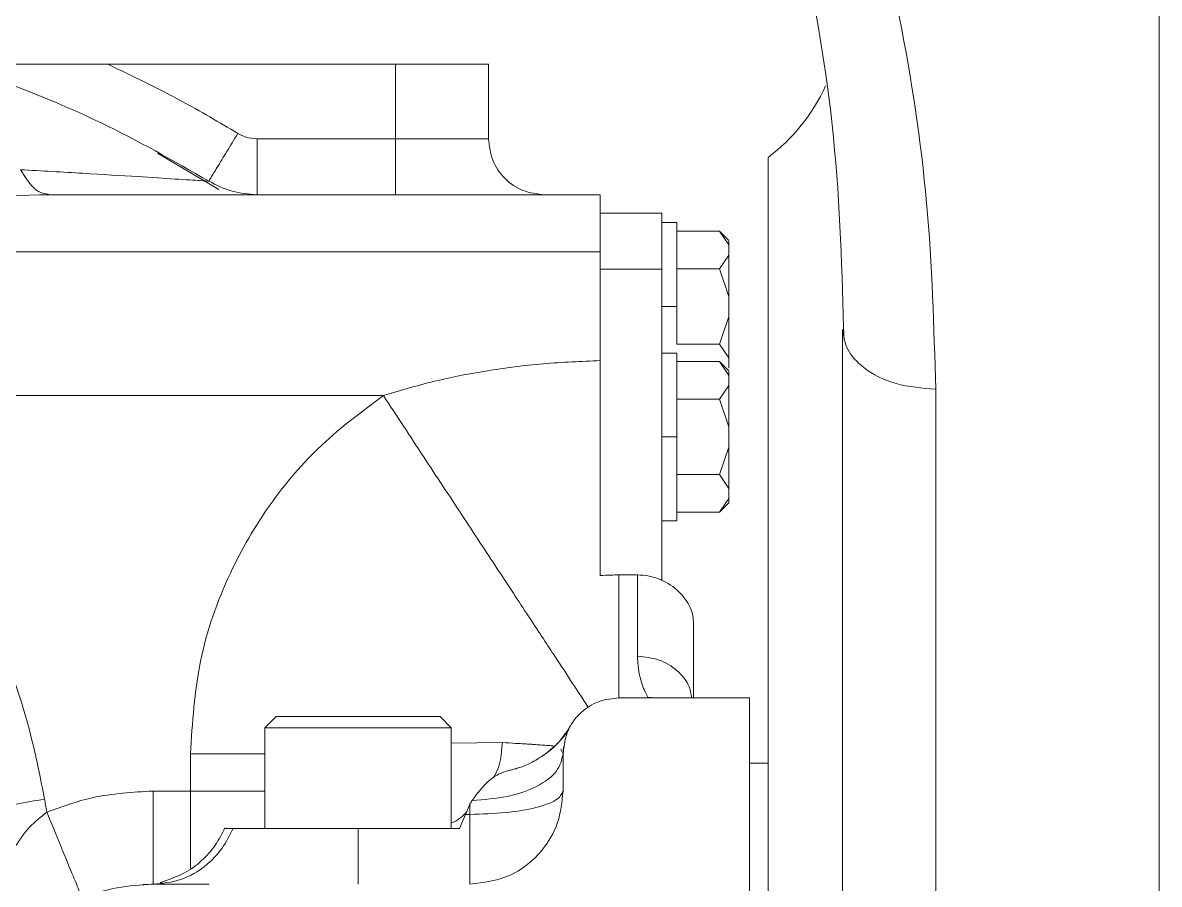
# Model space of a CAD drawing. Header units: millimetres. Extents: x 169 to 14583, y -399 to 10804.
# Drawn here: x 7146.3 to 7207.3, y 5519.5 to 5565.7 of the extents above; entities that cross this region are included whole.
import ezdxf

# ---------------------------------------------------------------- set-up
doc = ezdxf.new("R2010")
doc.units = ezdxf.units.MM
doc.header["$LTSCALE"] = 35

msp = doc.modelspace()

# ---------------------------------------------------------------- linework, layer by layer
at = {"color": 7, "linetype": 'Continuous', "lineweight": 18}
for p, q in [((7207.279, 5606.024), (7207.279, 5458.696)), ((7166.279, 5563.477), (7150.846, 5563.477)), ((7166.279, 5563.477), (7166.279, 5559.477)), ((7171.279, 5563.477), (7171.279, 5559.477)), ((7166.279, 5559.477), (7158.859, 5559.477)), ((7153.506, 5558.696), (7156.803, 5556.76)), ((7147.184, 5556.46), (7142.377, 5556.311)), ((7147.729, 5556.477), (7147.184, 5556.46)), ((7147.729, 5556.477), (7177.279, 5556.477)), ((7177.279, 5555.477), (7180.579, 5555.477)), ((7180.579, 5555.477), (7180.579, 5552.477)), ((7181.379, 5554.977), (7180.579, 5554.977)), ((7181.379, 5554.519), (7183.679, 5554.519)), ((7184.179, 5554.019), (7183.676, 5554.522)), ((7183.679, 5554.519), (7184.179, 5553.778)), ((7177.279, 5552.477), (7177.279, 5553.619)), ((7184.179, 5553.778), (7184.179, 5553.991)), ((7184.179, 5553.778), (7184.179, 5553.238)), ((7177.279, 5553.405), (7121.279, 5553.405)), ((7184.179, 5553.238), (7183.679, 5552.498)), ((7177.279, 5552.477), (7180.579, 5552.477)), ((7177.279, 5550.137), (7177.279, 5552.477)), ((7180.579, 5552.477), (7180.579, 5545.539)), ((7181.379, 5552.498), (7183.679, 5552.498)), ((7183.679, 5552.498), (7184.179, 5551.017)), ((7184.179, 5551.017), (7184.179, 5549.937)), ((7180.579, 5550.477), (7181.379, 5550.477)), ((7184.179, 5549.937), (7183.679, 5548.456)), ((7190.279, 5549.238), (7190.279, 5499.389)), ((7181.379, 5547.977), (7180.579, 5547.977)), ((7181.379, 5548.456), (7183.679, 5548.456)), ((7183.679, 5548.456), (7184.179, 5547.716)), ((7181.379, 5547.519), (7183.679, 5547.519)), ((7184.179, 5547.019), (7183.676, 5547.522)), ((7183.679, 5547.519), (7184.179, 5546.778)), ((7184.179, 5547.716), (7184.179, 5547.176)), ((7184.179, 5546.778), (7184.179, 5546.991)), ((7184.179, 5546.778), (7184.179, 5546.238)), ((7184.179, 5546.238), (7183.679, 5545.498)), ((7165.639, 5545.693), (7121.279, 5545.693)), ((7195.279, 5546.037), (7195.279, 5496.187)), ((7181.379, 5545.498), (7183.679, 5545.498)), ((7183.679, 5545.498), (7184.179, 5544.017)), ((7184.179, 5544.017), (7184.179, 5542.937)), ((7180.579, 5543.652), (7180.579, 5543.302)), ((7180.579, 5543.477), (7181.379, 5543.477)), ((7184.179, 5542.937), (7183.679, 5541.456)), ((7180.579, 5541.416), (7180.579, 5535.756)), ((7181.379, 5541.456), (7183.679, 5541.456)), ((7183.679, 5541.456), (7184.179, 5540.716)), ((7184.179, 5540.716), (7184.179, 5540.176)), ((7184.179, 5540.176), (7183.679, 5539.436)), ((7183.679, 5539.436), (7181.379, 5539.436)), ((7183.676, 5539.433), (7184.179, 5539.936)), ((7180.579, 5538.977), (7181.379, 5538.977)), ((7179.279, 5536.072), (7178.279, 5536.072)), ((7185.279, 5529.477), (7178.279, 5529.477)), ((7179.85, 5529.488), (7179.832, 5529.522)), ((7179.832, 5529.522), (7180.172, 5529.477)), ((7179.856, 5529.477), (7179.85, 5529.488)), ((7185.279, 5479.477), (7185.279, 5529.477)), ((7159.879, 5528.477), (7159.279, 5527.877)), ((7169.279, 5527.877), (7168.678, 5528.477)), ((7175.528, 5527.674), (7175.523, 5527.672)), ((7175.523, 5527.672), (7175.523, 5527.672)), ((7172.02, 5527.078), (7169.279, 5527.039)), ((7175.282, 5526.493), (7175.157, 5526.729)), ((7175.291, 5526.667), (7175.302, 5526.852)), ((7155.279, 5526.477), (7155.279, 5524.477)), ((7175.279, 5524.477), (7175.279, 5526.477)), ((7186.279, 5525.977), (7185.279, 5525.977)), ((7155.279, 5524.477), (7153.279, 5524.477)), ((7170.279, 5523.768), (7170.051, 5523.227)), ((7170.279, 5523.227), (7170.279, 5523.768)), ((7169.727, 5522.477), (7170.051, 5523.227)), ((7169.727, 5522.477), (7170.051, 5523.227)), ((7170.051, 5523.227), (7170.279, 5523.227)), ((7157.119, 5522.477), (7157.57, 5522.477)), ((7164.279, 5522.477), (7169.727, 5522.477)), ((7156.279, 5519.477), (7153.279, 5519.477))]:
    msp.add_line(p, q, dxfattribs=at)
at = {"color": 7, "linetype": 'Continuous', "lineweight": 18, "flags": 128}
for points in [[(7159.279, 5527.877), (7159.279, 5524.853), (7159.279, 5522.477)], [(7169.279, 5522.477), (7169.279, 5525.501), (7169.279, 5527.877)]]:
    msp.add_lwpolyline(points, dxfattribs=at)
at = {"color": 7, "linetype": 'Continuous', "lineweight": 18}
msp.add_arc((7180.279, 5566.477), 10, 306.8699, 335.38795, dxfattribs=at)
for points, knots in [([(7180.893, 5591.438), (7182.361, 5587.978), (7185.297, 5581.061), (7188.188, 5570.374), (7190.05, 5559.559), (7190.256, 5552.297), (7190.359, 5548.666)], [0, 0, 0, 0, 0.250104, 0.500133, 0.750096, 1, 1, 1, 1]), ([(7185.328, 5590.527), (7186.491, 5587.852), (7188.816, 5582.503), (7191.455, 5574.284), (7193.561, 5565.466), (7194.996, 5556.035), (7195.185, 5549.373), (7195.279, 5546.037)], [0, 0, 0, 0, 0.186495, 0.37289, 0.55935, 0.779388, 1, 1, 1, 1]), ([(7150.846, 5563.477), (7149.617, 5563.477), (7147.537, 5563.478), (7144.987, 5563.476), (7143.489, 5563.48), (7142.911, 5563.475), (7142.755, 5563.476), (7142.74, 5563.477), (7142.732, 5563.477)], [0, 0, 0, 0, 0.403493, 0.682397, 0.873946, 0.941875, 0.972499, 1, 1, 1, 1]), ([(7142.732, 5563.477), (7145.353, 5562.507), (7150.034, 5560.774), (7154.362, 5558.293), (7156.267, 5557.201)], [0, 0, 0, 0, 0.55994, 1, 1, 1, 1]), ([(7150.846, 5563.477), (7152.177, 5562.837), (7154.552, 5561.694), (7156.823, 5560.356), (7157.822, 5559.767)], [0, 0, 0, 0, 0.559953, 1, 1, 1, 1]), ([(7171.279, 5563.477), (7171.184, 5563.477), (7170.996, 5563.477), (7169.657, 5563.477), (7168.009, 5563.477), (7166.855, 5563.477), (7166.279, 5563.477)], [0, 0, 0, 0, 0.279619, 0.559238, 0.779619, 1, 1, 1, 1]), ([(7158.859, 5559.477), (7158.654, 5559.493), (7158.288, 5559.522), (7157.964, 5559.692), (7157.822, 5559.767)], [0, 0, 0, 0, 0.559644, 1, 1, 1, 1]), ([(7158.859, 5559.477), (7158.859, 5559.084), (7158.859, 5558.298), (7158.859, 5557.306), (7158.859, 5556.612), (7158.859, 5556.522), (7158.859, 5556.477)], [0, 0, 0, 0, 0.2499998, 0.5, 0.7500002, 1, 1, 1, 1]), ([(7186.279, 5479.948), (7186.279, 5482.72), (7186.279, 5488.263), (7186.279, 5496.933), (7186.279, 5505.628), (7186.279, 5514.198), (7186.279, 5522.448), (7186.279, 5530.202), (7186.279, 5537.291), (7186.279, 5543.564), (7186.279, 5548.882), (7186.279, 5553.139), (7186.279, 5556.21), (7186.279, 5558.132), (7186.279, 5558.35), (7186.279, 5558.457)], [0, 0, 0, 0, 0.077116, 0.154232, 0.231348, 0.308464, 0.38558, 0.462696, 0.539812, 0.616928, 0.694044, 0.77116, 0.848276, 0.925392, 1, 1, 1, 1]), ([(7146.166, 5557.815), (7146.429, 5557.391), (7146.897, 5556.632), (7147.475, 5556.525), (7147.729, 5556.477)], [0, 0, 0, 0, 0.56, 1, 1, 1, 1]), ([(7156.267, 5557.201), (7156.171, 5557.207), (7155.977, 5557.22), (7154.534, 5557.313), (7152.384, 5557.449), (7149.553, 5557.623), (7147.303, 5557.751), (7146.166, 5557.815)], [0, 0, 0, 0, 0.179565, 0.361747, 0.547735, 0.771646, 1, 1, 1, 1]), ([(7177.279, 5553.619), (7177.279, 5554.072), (7177.279, 5554.977), (7177.279, 5556.16), (7177.279, 5556.357), (7177.279, 5556.477)], [0, 0, 0, 0, 0.280754, 0.561509, 1, 1, 1, 1]), ([(7181.379, 5554.977), (7181.379, 5554.909), (7181.379, 5554.773), (7181.379, 5553.734), (7181.379, 5552.246), (7181.379, 5551.067), (7181.379, 5550.477)], [0, 0, 0, 0, 0.2500039, 0.499995, 0.749921, 1, 1, 1, 1]), ([(7184.179, 5551.017), (7184.179, 5551.498), (7184.179, 5552.358), (7184.179, 5552.969), (7184.179, 5553.238)], [0, 0, 0, 0, 0.559322, 1, 1, 1, 1]), ([(7181.379, 5550.477), (7181.379, 5549.866), (7181.379, 5549.131), (7181.379, 5548.554), (7181.379, 5548.456)], [0, 0, 0, 0, 0.830989, 1, 1, 1, 1]), ([(7177.279, 5547.574), (7177.279, 5548.056), (7177.279, 5548.917), (7177.279, 5549.764), (7177.279, 5550.137)], [0, 0, 0, 0, 0.559979, 1, 1, 1, 1]), ([(7184.179, 5547.716), (7184.179, 5548.068), (7184.179, 5548.698), (7184.179, 5549.558), (7184.179, 5549.937)], [0, 0, 0, 0, 0.559322, 1, 1, 1, 1]), ([(7195.279, 5546.037), (7194.545, 5546.097), (7193.078, 5546.218), (7191.434, 5547.075), (7190.453, 5548.131), (7190.337, 5548.869), (7190.279, 5549.238)], [0, 0, 0, 0, 0.279619, 0.559238, 0.779619, 1, 1, 1, 1]), ([(7181.379, 5547.977), (7181.379, 5547.909), (7181.379, 5547.773), (7181.379, 5546.734), (7181.379, 5545.246), (7181.379, 5544.067), (7181.379, 5543.477)], [0, 0, 0, 0, 0.250004, 0.499995, 0.749921, 1, 1, 1, 1]), ([(7177.279, 5547.574), (7176.26, 5547.533), (7174.199, 5547.45), (7171.293, 5547.064), (7168.416, 5546.527), (7166.612, 5545.985), (7165.639, 5545.693)], [0, 0, 0, 0, 0.258495, 0.522651, 0.742724, 1, 1, 1, 1]), ([(7177.279, 5536.046), (7177.279, 5536.874), (7177.279, 5538.529), (7177.279, 5541.381), (7177.279, 5544.405), (7177.279, 5546.518), (7177.279, 5547.574)], [0, 0, 0, 0, 0.25048, 0.500712, 0.750414, 1, 1, 1, 1]), ([(7184.179, 5544.017), (7184.179, 5544.498), (7184.179, 5545.358), (7184.179, 5545.969), (7184.179, 5546.238)], [0, 0, 0, 0, 0.559322, 1, 1, 1, 1]), ([(7165.639, 5545.693), (7164.5, 5544.851), (7162.22, 5543.167), (7159.454, 5539.903), (7157.185, 5536.013), (7155.6, 5531.479), (7155.386, 5528.144), (7155.279, 5526.477)], [0, 0, 0, 0, 0.186708, 0.373429, 0.560133, 0.780071, 1, 1, 1, 1]), ([(7180.579, 5545.539), (7180.579, 5545.169), (7180.579, 5544.509), (7180.579, 5543.793), (7180.579, 5543.477)], [0, 0, 0, 0, 0.559721, 1, 1, 1, 1]), ([(7180.579, 5543.477), (7180.579, 5543.075), (7180.579, 5542.358), (7180.579, 5541.704), (7180.579, 5541.416)], [0, 0, 0, 0, 0.5597207, 1, 1, 1, 1]), ([(7181.379, 5543.477), (7181.379, 5542.887), (7181.379, 5541.708), (7181.379, 5540.22), (7181.379, 5539.181), (7181.379, 5539.045), (7181.379, 5538.977)], [0, 0, 0, 0, 0.2502435, 0.5000205, 0.7500167, 1, 1, 1, 1]), ([(7147.451, 5524.048), (7147.242, 5525.104), (7146.869, 5526.996), (7146.163, 5529.453), (7145.553, 5531.186), (7145.036, 5532.471), (7144.48, 5533.725), (7143.658, 5535.366), (7142.584, 5537.105), (7141.296, 5538.794), (7140.032, 5540.123), (7138.663, 5541.227), (7137.366, 5542.04), (7136.441, 5542.402), (7136.012, 5542.57)], [0, 0, 0, 0, 0.142254, 0.254715, 0.337333, 0.385021, 0.437722, 0.518446, 0.627482, 0.70711, 0.798912, 0.868938, 0.939264, 1, 1, 1, 1]), ([(7184.179, 5540.716), (7184.179, 5541.068), (7184.179, 5541.698), (7184.179, 5542.558), (7184.179, 5542.937)], [0, 0, 0, 0, 0.559322, 1, 1, 1, 1]), ([(7184.179, 5540.176), (7184.179, 5540.016), (7184.179, 5539.856), (7184.179, 5539.936), (7184.179, 5539.936)], [0, 0, 0, 0, 0.999637, 1, 1, 1, 1]), ([(7177.279, 5536.046), (7177.465, 5536.054), (7177.798, 5536.07), (7178.132, 5536.072), (7178.279, 5536.072)], [0, 0, 0, 0, 0.559673, 1, 1, 1, 1]), ([(7178.279, 5536.072), (7178.279, 5535.094), (7178.279, 5533.136), (7178.279, 5531.084), (7178.279, 5529.729), (7178.279, 5529.561), (7178.279, 5529.477)], [0, 0, 0, 0, 0.25, 0.5, 0.75, 1, 1, 1, 1]), ([(7182.279, 5533.558), (7182.268, 5533.699), (7182.246, 5533.987), (7182.009, 5534.587), (7181.449, 5535.308), (7180.601, 5535.824), (7179.848, 5536.042), (7179.464, 5536.062), (7179.279, 5536.072)], [0, 0, 0, 0, 0.12163, 0.247743, 0.503773, 0.757791, 0.882887, 1, 1, 1, 1]), ([(7182.279, 5533.558), (7182.279, 5532.575), (7182.279, 5530.994), (7182.279, 5529.865), (7182.279, 5529.438)], [0, 0, 0, 0, 0.6216587, 1, 1, 1, 1]), ([(7179.279, 5531.71), (7179.281, 5531.599), (7179.292, 5530.981), (7179.553, 5530.003), (7179.733, 5529.692), (7179.832, 5529.522)], [0, 0, 0, 0, 0.090501, 0.503523, 1, 1, 1, 1]), ([(7182.173, 5529.515), (7182.144, 5529.702), (7182.061, 5530.235), (7181.441, 5530.971), (7180.46, 5531.59), (7179.672, 5531.67), (7179.279, 5531.71)], [0, 0, 0, 0, 0.152242, 0.434828, 0.717414, 1, 1, 1, 1]), ([(7175.279, 5526.477), (7175.335, 5526.917), (7175.448, 5527.798), (7176.252, 5528.784), (7177.241, 5529.372), (7177.933, 5529.442), (7178.279, 5529.477)], [0, 0, 0, 0, 0.279619, 0.559238, 0.779618, 1, 1, 1, 1]), ([(7159.879, 5528.477), (7159.945, 5528.477), (7160.078, 5528.477), (7161.095, 5528.477), (7162.55, 5528.477), (7164.279, 5528.477), (7166.008, 5528.477), (7167.463, 5528.477), (7168.479, 5528.477), (7168.612, 5528.477), (7168.678, 5528.477)], [0, 0, 0, 0, 0.125126, 0.250014, 0.375014, 0.500008, 0.625008, 0.750001, 0.874962, 1, 1, 1, 1]), ([(7159.279, 5527.877), (7159.354, 5527.877), (7159.504, 5527.877), (7160.66, 5527.877), (7162.313, 5527.877), (7164.279, 5527.877), (7166.244, 5527.877), (7167.897, 5527.877), (7169.053, 5527.877), (7169.203, 5527.877), (7169.279, 5527.877)], [0, 0, 0, 0, 0.125, 0.25, 0.375, 0.5, 0.625, 0.75, 0.875, 1, 1, 1, 1]), ([(7175.681, 5527.977), (7175.484, 5527.674), (7175.119, 5527.11), (7174.595, 5526.691), (7174.353, 5526.497)], [0, 0, 0, 0, 0.538062, 1, 1, 1, 1]), ([(7175.517, 5527.668), (7175.489, 5527.627), (7175.434, 5527.549), (7175.168, 5527.219), (7174.734, 5526.762), (7174.308, 5526.456), (7174.104, 5526.308)], [0, 0, 0, 0, 0.273192, 0.53142, 0.774801, 1, 1, 1, 1]), ([(7171.535, 5525.182), (7171.57, 5525.238), (7171.908, 5525.769), (7171.967, 5526.46), (7172.02, 5527.078)], [0, 0, 0, 0, 0.104629, 1, 1, 1, 1]), ([(7174.803, 5526.894), (7174.705, 5526.903), (7174.542, 5526.916), (7174.152, 5526.946), (7173.83, 5526.97), (7173.519, 5526.99), (7173.171, 5527.012), (7172.691, 5527.041), (7172.264, 5527.065), (7172.02, 5527.078)], [0, 0, 0, 0, 0.214387, 0.358138, 0.486369, 0.581362, 0.675161, 0.814708, 1, 1, 1, 1]), ([(7159.279, 5526.477), (7158.91, 5526.477), (7157.601, 5526.477), (7156.25, 5526.477), (7155.279, 5526.477)], [0, 0, 0, 0, 0.281487, 1, 1, 1, 1]), ([(7174.099, 5526.317), (7173.842, 5526.157), (7173.296, 5525.817), (7172.672, 5525.66), (7172.341, 5525.576)], [0, 0, 0, 0, 0.470095, 1, 1, 1, 1]), ([(7170.398, 5523.978), (7170.674, 5524.344), (7171.131, 5524.951), (7171.835, 5525.421), (7172.17, 5525.524), (7172.341, 5525.576)], [0, 0, 0, 0, 0.425839, 0.707594, 1, 1, 1, 1]), ([(7173, 5525.758), (7172.925, 5525.732), (7172.791, 5525.686), (7172.548, 5525.621), (7172.396, 5525.588), (7172.341, 5525.576)], [0, 0, 0, 0, 0.452256, 0.801953, 1, 1, 1, 1]), ([(7153.279, 5524.477), (7152.182, 5524.416), (7150.224, 5524.307), (7148.382, 5523.642), (7147.572, 5523.349)], [0, 0, 0, 0, 0.559815, 1, 1, 1, 1]), ([(7155.279, 5524.477), (7155.279, 5523.828), (7155.279, 5522.531), (7155.279, 5521.029), (7155.279, 5520.508), (7155.279, 5520.318)], [0, 0, 0, 0, 0.3882859, 0.7765718, 1, 1, 1, 1]), ([(7159.279, 5524.477), (7159.176, 5524.477), (7157.886, 5524.477), (7156.528, 5524.477), (7155.279, 5524.477)], [0, 0, 0, 0, 0.079827, 1, 1, 1, 1]), ([(7170.279, 5519.477), (7171.012, 5519.571), (7172.48, 5519.76), (7174.123, 5521.099), (7175.104, 5522.747), (7175.22, 5523.9), (7175.279, 5524.477)], [0, 0, 0, 0, 0.279619, 0.559238, 0.779619, 1, 1, 1, 1]), ([(7147.451, 5524.048), (7146.935, 5523.956), (7145.877, 5523.768), (7144.447, 5523.513), (7143.303, 5523.309), (7142.915, 5523.24), (7142.727, 5523.206)], [0, 0, 0, 0, 0.244189, 0.501041, 0.757331, 1, 1, 1, 1]), ([(7147.572, 5523.349), (7147.549, 5523.48), (7147.51, 5523.713), (7147.469, 5523.945), (7147.451, 5524.048)], [0, 0, 0, 0, 0.560311, 1, 1, 1, 1]), ([(7170.279, 5523.768), (7170.3, 5523.807), (7170.339, 5523.879), (7170.38, 5523.947), (7170.398, 5523.978)], [0, 0, 0, 0, 0.553587, 1, 1, 1, 1]), ([(7143.279, 5511.843), (7143.371, 5512.395), (7143.583, 5513.656), (7143.932, 5515.681), (7144.39, 5517.786), (7144.994, 5519.75), (7145.722, 5521.305), (7146.554, 5522.53), (7147.25, 5523.09), (7147.572, 5523.349)], [0, 0, 0, 0, 0.129423, 0.295495, 0.492167, 0.655194, 0.7958, 0.905722, 1, 1, 1, 1]), ([(7169.279, 5522.786), (7169.295, 5522.789), (7169.616, 5522.855), (7169.872, 5523.123), (7170.114, 5523.377)], [0, 0, 0, 0, 0.051908, 1, 1, 1, 1]), ([(7170.279, 5519.477), (7170.279, 5519.53), (7170.279, 5519.635), (7170.279, 5520.46), (7170.279, 5521.67), (7170.279, 5522.708), (7170.279, 5523.227)], [0, 0, 0, 0, 0.25, 0.5, 0.75, 1, 1, 1, 1]), ([(7153.279, 5519.477), (7153.776, 5519.526), (7154.793, 5519.626), (7156.064, 5520.377), (7157.019, 5521.357), (7157.389, 5522.109), (7157.57, 5522.477)], [0, 0, 0, 0, 0.274705, 0.561222, 0.785201, 1, 1, 1, 1]), ([(7157.132, 5522.507), (7156.973, 5522.188), (7156.651, 5521.537), (7155.882, 5520.708), (7155.038, 5520.062), (7153.399, 5519.462), (7153.691, 5519.594), (7153.753, 5519.575), (7153.754, 5519.575)], [0, 0, 0, 0, 0.165713, 0.3383381, 0.5138909, 0.6879675, 0.9931877, 1, 1, 1, 1]), ([(7169.743, 5522.477), (7169.586, 5522.477), (7169.403, 5522.477), (7169.279, 5522.477), (7169.262, 5522.477)], [0, 0, 0, 0, 0.859813, 1, 1, 1, 1]), ([(7153.279, 5519.477), (7152.629, 5519.441), (7151.336, 5519.368), (7149.477, 5518.785), (7147.741, 5517.9), (7146.768, 5517.047), (7146.279, 5516.619)], [0, 0, 0, 0, 0.251255, 0.500139, 0.748957, 1, 1, 1, 1]), ([(7153.279, 5519.477), (7152.942, 5519.469), (7152.606, 5519.46), (7152.774, 5519.464), (7152.774, 5519.464)], [0, 0, 0, 0, 0.999986, 1, 1, 1, 1])]:
    msp.add_open_spline(points, degree=3, knots=knots, dxfattribs=at)
for points in [[(7157.822, 5559.767), (7157.618, 5559.431), (7157.211, 5558.758), (7156.697, 5557.91), (7156.337, 5557.317), (7156.29, 5557.24), (7156.267, 5557.201)], [(7166.279, 5559.477), (7166.279, 5559.084), (7166.279, 5558.298), (7166.279, 5557.306), (7166.279, 5556.612), (7166.279, 5556.522), (7166.279, 5556.477)], [(7171.279, 5559.477), (7171.203, 5559.477), (7171.053, 5559.477), (7169.897, 5559.477), (7168.244, 5559.477), (7166.934, 5559.477), (7166.279, 5559.477)], [(7171.279, 5559.477), (7171.324, 5559.084), (7171.414, 5558.298), (7172.108, 5557.306), (7173.099, 5556.612), (7173.886, 5556.522), (7174.279, 5556.477)], [(7156.267, 5557.201), (7156.674, 5556.992), (7157.488, 5556.573), (7158.402, 5556.509), (7158.859, 5556.477)], [(7176.63, 5528.983), (7176.589, 5529.046), (7176.507, 5529.17), (7175.854, 5530.164), (7174.838, 5531.708), (7173.461, 5533.802), (7171.785, 5536.35), (7169.872, 5539.257), (7167.797, 5542.412), (7166.359, 5544.599), (7165.639, 5545.693)], [(7179.279, 5536.072), (7179.279, 5535.218), (7179.279, 5533.509), (7179.279, 5532.31), (7179.279, 5531.71)], [(7175.279, 5526.477), (7175.206, 5526.155), (7175.06, 5525.509), (7173.937, 5524.691), (7172.328, 5524.11), (7171.041, 5524.022), (7170.398, 5523.978)], [(7153.279, 5519.477), (7153.279, 5519.552), (7153.279, 5519.703), (7153.279, 5520.859), (7153.279, 5522.512), (7153.279, 5523.822), (7153.279, 5524.477)], [(7175.279, 5524.477), (7175.203, 5524.313), (7175.053, 5523.986), (7173.897, 5523.573), (7172.244, 5523.283), (7170.934, 5523.246), (7170.279, 5523.227)], [(7147.572, 5523.349), (7147.821, 5522.743), (7148.319, 5521.531), (7148.948, 5520.003), (7149.388, 5518.934), (7149.445, 5518.795), (7149.474, 5518.725)], [(7157.57, 5522.477), (7157.884, 5522.477), (7158.511, 5522.477), (7160.141, 5522.477), (7162.106, 5522.477), (7163.554, 5522.477), (7164.279, 5522.477)], [(7164.279, 5519.477), (7164.279, 5519.518), (7164.279, 5519.599), (7164.279, 5520.242), (7164.279, 5521.197), (7164.279, 5522.05), (7164.279, 5522.477)]]:
    msp.add_open_spline(points, degree=3, dxfattribs=at)

doc.saveas('drawing.dxf')
